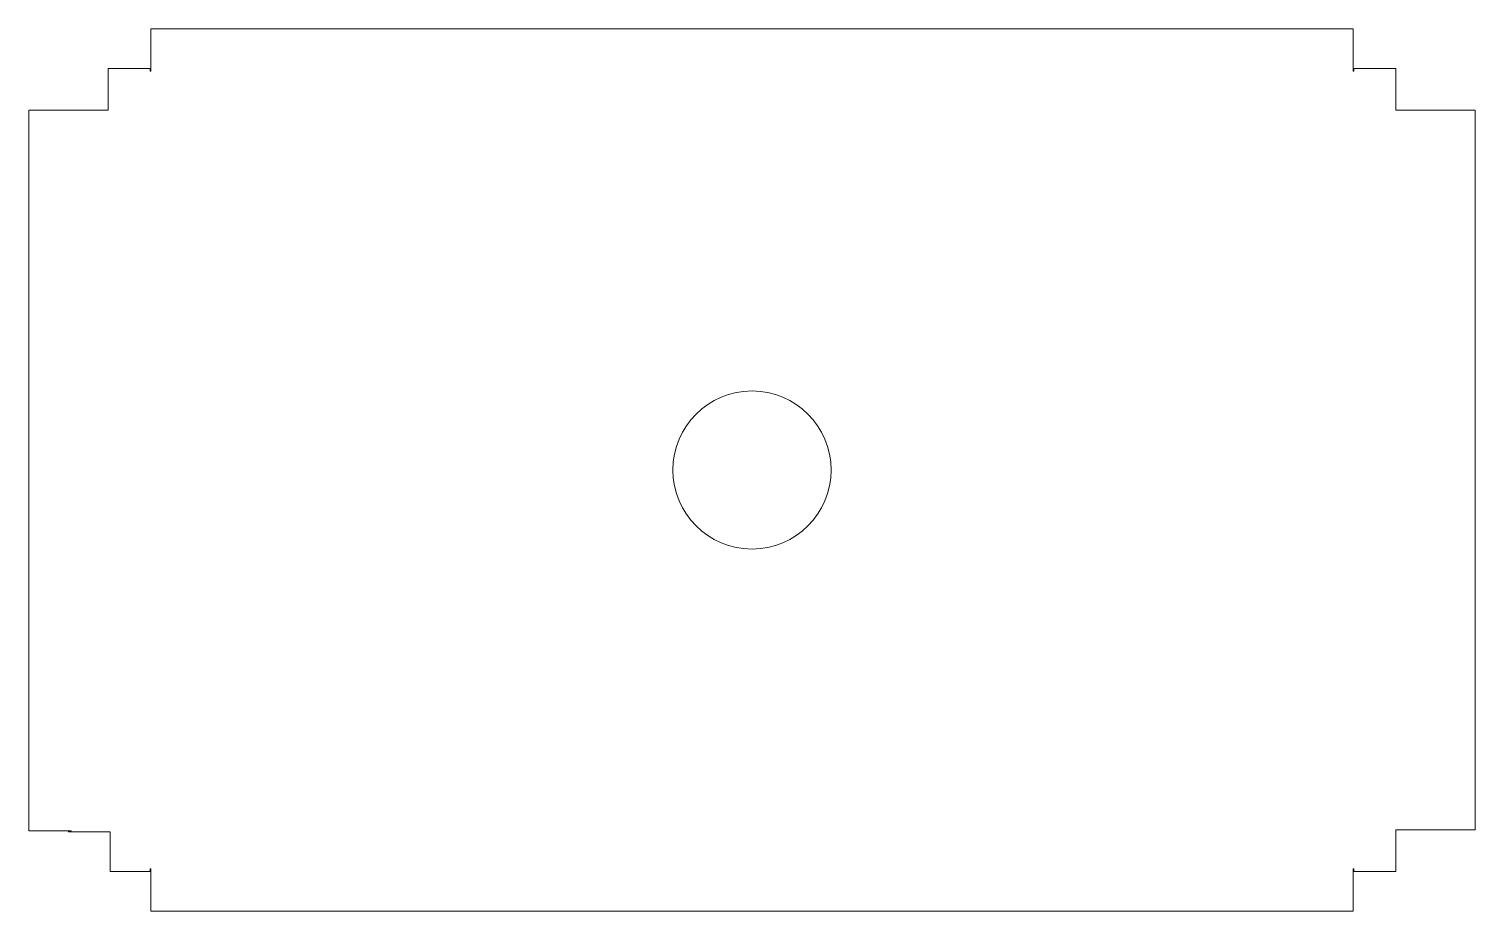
# Model space of a CAD drawing. Header units: millimetres. Extents: x -526 to 526, y -321 to 321.
import ezdxf

# ---------------------------------------------------------------- set-up
doc = ezdxf.new("R2010")
doc.units = ezdxf.units.MM

msp = doc.modelspace()

# ---------------------------------------------------------------- linework, layer by layer
at = {"color": 7, "linetype": 'Continuous', "lineweight": 15}
for p, q in [((-437, 320.8), (-437, 290.1)), ((437, 320.8), (-437, 320.8)), ((437, 290.1), (437, 320.8)), ((-467.9, 261.7), (-467.9, 292)), ((-437.4, 292), (-467.9, 292)), ((-437.4, 292), (-437.4, 290.1)), ((-437.4, 290.1), (-437, 290.1)), ((437, 290.1), (437.4, 290.1)), ((437.4, 290.1), (437.4, 292)), ((467.9, 292), (437.4, 292)), ((467.9, 292), (467.9, 261.7)), ((-525.5, -262.3), (-525.5, 261.7)), ((-525.5, 261.7), (-467.9, 261.7)), ((467.9, 261.7), (525.5, 261.7)), ((525.5, -261.7), (525.5, 261.7)), ((-494.9, -262.3), (-525.5, -262.3)), ((-496.7, -262.6), (-496.7, -263.2)), ((-496.7, -262.6), (-494.9, -262.6)), ((-494.9, -262.6), (-494.9, -262.3)), ((525.5, -261.7), (467.9, -261.7)), ((467.9, -261.7), (467.9, -292)), ((-466.5, -263.2), (-496.7, -263.2)), ((-466.5, -292), (-466.5, -263.2)), ((-466.5, -292), (-437.4, -292)), ((-437, -290.1), (-437.4, -290.1)), ((-437.4, -290.1), (-437.4, -292)), ((-437, -290.1), (-437, -320.8)), ((437.4, -290.1), (437, -290.1)), ((437, -320.8), (437, -290.1)), ((437.4, -292), (437.4, -290.1)), ((437.4, -292), (467.9, -292)), ((-437, -320.8), (437, -320.8))]:
    msp.add_line(p, q, dxfattribs=at)
msp.add_circle((0, 0), 57.5, dxfattribs=at)

doc.saveas('drawing.dxf')
